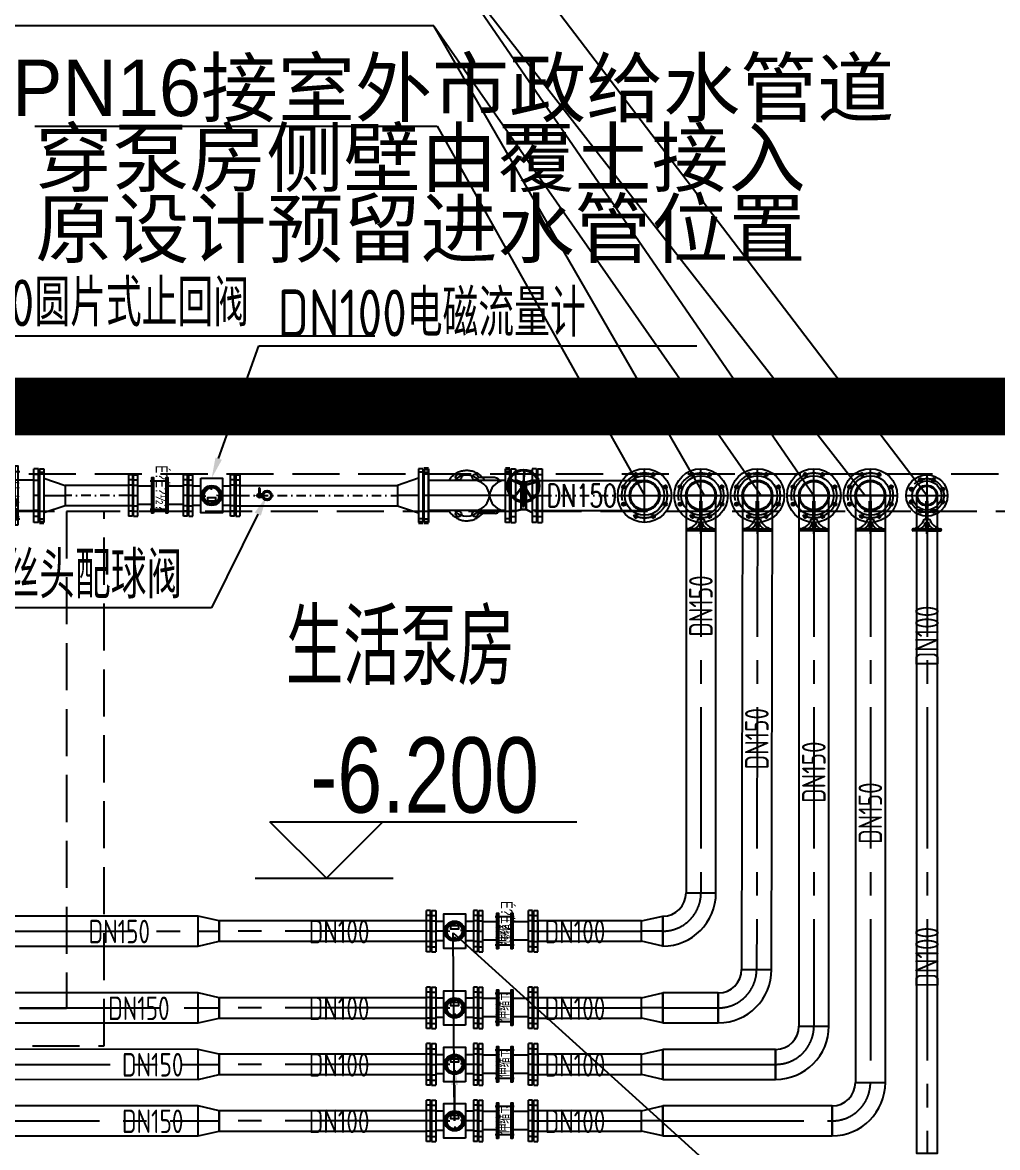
# Model space of a CAD drawing. Header units: millimetres. Extents: x 10779125 to 11142123, y -372083 to -144871.
# Drawn here: x 11071180 to 11076360, y -300828 to -294853 of the extents above; entities that cross this region are included whole.
import ezdxf
from ezdxf import colors
from ezdxf.entities.mleader import LeaderData, LeaderLine
from ezdxf.math import Vec2, Vec3

# ---------------------------------------------------------------- set-up
doc = ezdxf.new("R2010")
doc.units = ezdxf.units.MM
doc.header["$LTSCALE"] = 1000
doc.header["$MEASUREMENT"] = 0
for name, pattern in [('ACAD_ISO03W100', [30, 12, -18]), ('CENTER', [2.9, 2.5, -0.2, 0, -0.2]), ('CENTER2', [1.125, 0.75, -0.125, 0.125, -0.125]), ('DASH', [0.35, 0.25, -0.1]), ('DASHDOT', [1, 0.5, -0.25, 0, -0.25]), ('DASHED', [0.35, 0.25, -0.1])]:
    doc.linetypes.add(name, pattern=pattern)
doc.layers.get('0').update_dxf_attribs({"color": 255, "linetype": 'CONTINUOUS'})
for name, color, linetype in [('1', 255, 'CONTINUOUS'), ('10', 7, 'CONTINUOUS'), ('2细线层', 4, 'CONTINUOUS'), ('3中心线', 1, 'CENTER2'), ('3中心线层', 1, 'CENTER'), ('4虚线层', 6, 'DASHED'), ('6文字层', 3, 'CONTINUOUS'), ('7标注层', 4, 'CONTINUOUS'), ('8', 8, 'CONTINUOUS'), ('GPS-文字', 1, 'CONTINUOUS'), ('中文', 4, 'CONTINUOUS')]:
    doc.layers.add(name, color=color, linetype=linetype)
doc.layers.add('_0', color=7, linetype='CONTINUOUS', lineweight=80)
doc.styles.add('_HZTXT', font='tssdeng.shx', dxfattribs={"width": 0.8, "bigfont": 'tssdchn.shx'})
doc.styles.add('AAAASZSY', font='aaaaszsysim.shx', dxfattribs={"width": 0.75, "bigfont": 'aaaaszsyfs.shx'})
doc.styles.add('hz', font='simplex', dxfattribs={"width": 0.7, "bigfont": 'hztxt'})
doc.styles.add('PC_TEXTSTYLE', font='isocp.shx', dxfattribs={"width": 0.8, "bigfont": 'hzfs.shx'})
doc.styles.get("Standard").update_dxf_attribs({"font": 'symbol.ttf'})
doc.styles.add('暖通', font='bzxw.shx', dxfattribs={"width": 0.8, "bigfont": 'bzhz.shx'})

# ---------------------------------------------------------------- blocks, each defined once
blk = doc.blocks.new('bf211016')
at = {"color": 4}
for p, q in [((11151.1, 9608.6, 0), (13170.3, 6671.8, 0)), ((11151.1, 9165.5, 0), (7139.5, 9165.5, 0)), ((11151.1, 9165.5, 0), (12889.9, 6671.8, 0)), ((9032.2, 8633.9, 0), (11168.8, 8633.9, 0))]:
    blk.add_line(p, q, dxfattribs=at)
at = {"color": 4, "elevation": 0}
for points in [[(13770.3, 6671.8), (11144.1, 10117.2)], [(11151.1, 9608.6), (13442.7, 6671.8)], [(12588.1, 6671.8), (11151.1, 9165.5)], [(11168.8, 8633.9), (12270.3, 6671.8)]]:
    blk.add_lwpolyline(points, dxfattribs=at)
at = {"layer": '8', "color": 8, "linetype": 'DASH'}
blk.add_line((-10600, 6787.7, 0), (14385.7, 6787.7, 0), dxfattribs=at)
at = {"layer": '8', "color": 8, "const_width": 300, "elevation": 0}
blk.add_lwpolyline([(-684.3, 8621.6), (-684.3, 7148.2), (14535.7, 7148.2), (14535.7, 9250), (15085.7, 9250)], dxfattribs=at)
at = {"layer": '8', "color": 8, "elevation": 0}
blk.add_lwpolyline([(-834.3, 8621.6), (-834.3, 6998.2), (14685.7, 6998.2), (14685.7, 9100), (15085.7, 9100)], dxfattribs=at)
at = {"layer": '8', "color": 8, "linetype": 'DASH', "elevation": 0}
blk.add_lwpolyline([(14385.7, 6587.7), (-10400, 6587.7), (-10400, 855), (6185.7, 855), (6185.7, 655), (1319.7, 655), (1319.7, 0)], dxfattribs=at)
at = {"layer": 'GPS-文字', "linetype": 'Continuous'}
for p, q in [((10580.5, 4639.3, 0), (10280.5, 4939.3, 0)), ((10280.5, 4939.3, 0), (11909.9, 4939.3, 0)), ((10580.5, 4639.3, 0), (10880.5, 4939.3, 0)), ((10201.2, 4639.3, 0), (10935.8, 4639.3, 0))]:
    blk.add_line(p, q, dxfattribs=at)
at = {"layer": '中文'}
for centre, radius in [((12270.3, 6671.8, 0), 75), ((12570.3, 6671.8, 0), 75), ((12870.3, 6671.8, 0), 75), ((13170.3, 6671.8, 0), 75), ((13470.3, 6671.8, 0), 75), ((13770.3, 6671.8, 0), 50)]:
    blk.add_circle(centre, radius, dxfattribs=at)
at = {"color": 4}
for s, p in [('DN150/PN16接室外市政给水管道', (7550.3, 8687, 0)), ('穿泵房侧壁由覆土接入', (9034.2, 8316.1, 0)), ('原设计预留进水管位置', (9034.2, 7939.2, 0))]:
    blk.add_text(s, height=300, dxfattribs=at).set_placement(p)
at = {"layer": 'GPS-文字', "linetype": 'Continuous', "style": '暖通', "width": 0.8}
for s, p in [('生活泵房', (10365.6, 5664.5, 0)), ('-6.200', (10496.1, 4987.5, 0))]:
    blk.add_text(s, height=400, dxfattribs=at).set_placement(p)
blk = doc.blocks.new('DN200法兰侧视图')
at = {"layer": '1', "color": 0}
for p, q in [((132.5, 0), (-132.5, 0)), ((132.5, 0), (137, -3)), ((170, -3), (-170, -3)), ((170, -31), (-170, -31)), ((-132.5, 0), (-137, -3)), ((170, -3), (170, -31))]:
    blk.add_line(p, q, dxfattribs=at)
at = {"layer": '1', "color": 0, "lineweight": 50}
blk.add_line((-170, -3), (-170, -31), dxfattribs=at)
at = {"layer": '3中心线层'}
for p, q in [((-147.5, -3), (-147.5, -31)), ((147.5, -3), (147.5, -31))]:
    blk.add_line(p, q, dxfattribs=at)
blk = doc.blocks.new('DN200Y型过滤器俯视图')
for p, q in [((-464, 95.3), (24, 95.3)), ((-400.1, 113.6), (-291.2, 113.6)), ((-464, -95.3), (24, -95.3)), ((-400.1, -113.6), (-291.2, -113.6))]:
    blk.add_line(p, q)
at = {"color": 1, "linetype": 'ACAD_ISO03W100'}
blk.add_line((-497.2, 0), (55, 0), dxfattribs=at)
for centre in [(-272.6, 116), (-166.9, 116), (-272.6, -116), (-166.9, -116)]:
    blk.add_circle(centre, 18.7)
for centre, start, end in [((-471.1, -9.4), 4.97194, 75.71157), ((-256, -9.4), 104.28843, 175.02806), ((-471.1, 9.4), 284.28843, 355.02806), ((-256, 9.4), 184.97194, 255.71157)]:
    blk.add_arc(centre, 107.9, start, end)
for centre, major_axis, ratio, start_param, end_param in [((-219, 6.4), (0, -125.1), 0.889844, 2.360953, 3.922232), ((-400.1, 6.4), (0, -107.2), 0.429908, 3.141593, 3.735297)]:
    blk.add_ellipse(centre, major_axis=major_axis, ratio=ratio, start_param=start_param, end_param=end_param)
at = {"extrusion": (0, 0, -1)}
for centre, major_axis, ratio, start_param, end_param in [((-400.1, -6.4), (0, 107.2), 0.429908, 3.141593, 3.735297), ((-219, -6.4), (0, 125.1), 0.889844, 2.360953, 3.922232)]:
    blk.add_ellipse(centre, major_axis=major_axis, ratio=ratio, start_param=start_param, end_param=end_param, dxfattribs=at)
for points in [[(-104.8, 95.3), (-106.2, 97.4), (-107.6, 99.5), (-109.1, 101.6), (-112.1, 105.8), (-115.3, 109.8), (-124.7, 120.4), (-131.4, 126.6), (-145.7, 137.7), (-153.3, 142.5), (-169.4, 150.5), (-177.8, 153.6), (-195.1, 158.1), (-203.9, 159.5), (-221.7, 160.4), (-230.7, 159.9), (-248.3, 157), (-256.9, 154.7), (-273.6, 148.2), (-281.7, 144.2), (-296.9, 134.5), (-304, 128.9), (-317.2, 116.4), (-323.2, 109.5), (-328.7, 101.9), (-328.8, 101.8), (-328.9, 101.6), (-330.4, 99.5), (-331.8, 97.4), (-333.2, 95.3)], [(-104.8, -95.3), (-106.2, -97.4), (-107.6, -99.5), (-109.1, -101.6), (-112.1, -105.8), (-115.3, -109.8), (-124.7, -120.4), (-131.4, -126.6), (-145.7, -137.7), (-153.3, -142.5), (-169.4, -150.5), (-177.8, -153.6), (-195.1, -158.1), (-203.9, -159.5), (-221.7, -160.4), (-230.7, -159.9), (-248.3, -157), (-256.9, -154.7), (-273.6, -148.2), (-281.7, -144.2), (-296.9, -134.5), (-304, -128.9), (-317.2, -116.4), (-323.2, -109.5), (-328.7, -101.9), (-328.8, -101.8), (-328.9, -101.6), (-330.4, -99.5), (-331.8, -97.4), (-333.2, -95.3)]]:
    blk.add_open_spline(points, degree=3, knots=[2.19771, 2.19771, 2.19771, 2.19771, 2.249716, 2.249716, 2.249716, 2.353842, 2.353842, 2.540038, 2.540038, 2.726235, 2.726235, 2.912432, 2.912432, 3.098629, 3.098629, 3.284825, 3.284825, 3.471022, 3.471022, 3.657219, 3.657219, 3.843415, 3.843415, 4.029612, 4.029612, 4.03347, 4.03347, 4.03347, 4.085474, 4.085474, 4.085474, 4.085474])
at = {"rotation": 90}
blk.add_blockref('DN200法兰侧视图', (-495, 0), dxfattribs=at)
at = {"xscale": -1, "rotation": 270}
blk.add_blockref('DN200法兰侧视图', (55, 0), dxfattribs=at)
blk = doc.blocks.new('DN150法兰俯视图')
at = {"layer": '1'}
for centre, radius in [((0, 0), 142.5), ((-45.9, 110.9), 9), ((45.9, 110.9), 9), ((0, 0), 80.5), ((-110.9, 45.9), 9), ((110.9, 45.9), 9), ((-110.9, -45.9), 9), ((110.9, -45.9), 9), ((-45.9, -110.9), 9), ((45.9, -110.9), 9)]:
    blk.add_circle(centre, radius, dxfattribs=at)
at = {"layer": '2细线层'}
blk.add_circle((0, 0), 105, dxfattribs=at)
at = {"layer": '3中心线层'}
for p, q in [((-45.9, 119.9), (-45.9, 101.9)), ((0, 142.5), (0, -142.5)), ((45.9, 119.9), (45.9, 101.9)), ((-54.9, 110.9), (-36.9, 110.9)), ((36.9, 110.9), (54.9, 110.9)), ((-142.5, 0), (142.5, 0)), ((-119.9, 45.9), (-101.9, 45.9)), ((-110.9, 54.9), (-110.9, 36.9)), ((101.9, 45.9), (119.9, 45.9)), ((110.9, 54.9), (110.9, 36.9)), ((-119.9, -45.9), (-101.9, -45.9)), ((-110.9, -36.9), (-110.9, -54.9)), ((101.9, -45.9), (119.9, -45.9)), ((110.9, -36.9), (110.9, -54.9)), ((-54.9, -110.9), (-36.9, -110.9)), ((-45.9, -101.9), (-45.9, -119.9)), ((36.9, -110.9), (54.9, -110.9)), ((45.9, -101.9), (45.9, -119.9))]:
    blk.add_line(p, q, dxfattribs=at)
at = {"layer": '4虚线层'}
blk.add_circle((0, 0), 120, dxfattribs=at)
blk = doc.blocks.new('DN100法兰侧视图')
at = {"layer": '1'}
for p, q in [((-25, 77.5), (-22, 82)), ((-25, 77.5), (-25, -77.5)), ((-22, 110), (0, 110)), ((-22, 110), (-22, -110)), ((0, 110), (0, -110)), ((-22, 55), (0, 55)), ((-22, -55), (0, -55)), ((-25, -77.5), (-22, -82)), ((-22, -110), (0, -110))]:
    blk.add_line(p, q, dxfattribs=at)
at = {"layer": '3中心线层'}
for p, q in [((-22, 83.1), (0, 83.1)), ((-25, 0), (0, 0)), ((-22, -83.1), (0, -83.1))]:
    blk.add_line(p, q, dxfattribs=at)
blk = doc.blocks.new('DN100电磁流量计')
for p, q in [((-225.2, 50.8), (-182.6, 50.8)), ((-225.2, 0), (-182.6, 0)), ((-170.6, 2.6), (-161.8, 2.1)), ((-169.9, 8.5), (-161.3, 6.9)), ((-168.4, 14.2), (-160.1, 11.5)), ((-166.2, 19.7), (-158.3, 15.9)), ((-163.4, 24.8), (-156, 20)), ((-159.8, 29.5), (-153.1, 23.8)), ((-155.7, 33.8), (-149.8, 27.3)), ((-151.1, 37.4), (-146.1, 30.2)), ((-146.1, 40.5), (-142, 32.7)), ((-140.7, 42.9), (-137.7, 34.6)), ((-135, 44.5), (-133.1, 35.9)), ((-129.2, 45.4), (-128.4, 30.7)), ((-123.3, 45.6), (-123.7, 36.8)), ((-117.5, 45), (-118.9, 36.3)), ((-111.7, 43.6), (-114.3, 35.2)), ((-106.2, 41.5), (-109.8, 33.5)), ((-101, 38.7), (-105.6, 31.3)), ((-96.2, 35.3), (-101.8, 28.5)), ((-91.9, 31.3), (-98.3, 25.3)), ((-88.1, 26.8), (-95.3, 21.6)), ((-85, 21.8), (-92.7, 17.6)), ((-82.5, 16.4), (-90.7, 13.3)), ((-80.8, 10.8), (-89.3, 8.7)), ((-79.7, 5), (-88.5, 4)), ((-67.6, 50.8), (-25, 50.8)), ((-67.6, 0), (-25, 0)), ((-225.2, -50.8), (-182.6, -50.8)), ((-170.6, -3.3), (-156.3, -2.6)), ((-169.8, -9.1), (-161.2, -7.3)), ((-168.2, -14.8), (-159.9, -11.9)), ((-166, -20.2), (-158.1, -16.3)), ((-163, -25.3), (-155.7, -20.4)), ((-159.4, -30), (-152.8, -24.2)), ((-155.3, -34.2), (-149.5, -27.6)), ((-150.6, -37.8), (-145.7, -30.5)), ((-145.5, -40.8), (-141.6, -32.9)), ((-140.1, -43.1), (-137.2, -34.8)), ((-134.4, -44.6), (-132.6, -36)), ((-125.1, -45.6), (-125.1, -32)), ((-119.2, -45.2), (-120.3, -36.5)), ((-113.4, -44.1), (-115.7, -35.6)), ((-107.8, -42.2), (-111.2, -34.1)), ((-102.5, -39.6), (-106.9, -32)), ((-97.6, -36.4), (-102.9, -29.4)), ((-79.5, -0.9), (-99.4, -0.7)), ((-93.1, -32.6), (-99.3, -26.3)), ((-89.2, -28.2), (-96.1, -22.7)), ((-85.9, -23.3), (-93.4, -18.8)), ((-83.2, -18.1), (-91.3, -14.6)), ((-81.2, -12.5), (-89.7, -10.1)), ((-80, -6.8), (-88.7, -5.5)), ((-67.6, -50.8), (-25, -50.8))]:
    blk.add_line(p, q)
blk.add_lwpolyline([(-182.6, 92.1), (-67.6, 92.1), (-67.6, -91.3), (-182.6, -91.3)], close=True)
blk.add_lwpolyline([(-102.7, -27.8), (-102.7, -12.7), (-147.5, -12.7), (-147.5, -27.8), (-102.7, -27.8)])
for radius in [53.2, 45.6]:
    blk.add_circle((-125.1, 0), radius)
at = {"xscale": -1, "rotation": 180}
blk.add_blockref('DN100法兰侧视图', (-225.2, 0), dxfattribs=at)
at = {"rotation": 180}
blk.add_blockref('DN100法兰侧视图', (-25, 0), dxfattribs=at)
blk = doc.blocks.new('法兰式蝶阀DN150')
at = {"color": 0, "lineweight": 30}
for p, q in [((57.9, -57.7), (85.9, 3)), ((58.3, -58.3), (88.3, 1.8)), ((-74.6, -57.6), (-83, -27)), ((-74.6, -57.6), (-74.6, -84.9)), ((-54.5, -57.6), (-74.6, -57.6)), ((-47.9, -57.6), (-54.5, -57.6)), ((-44, -57.6), (-47.9, -57.6)), ((-36.7, -57.6), (-44, -57.6)), ((-36.7, -57.6), (43.7, -57.6)), ((41.6, -60.9), (-12, -19.6)), ((42.2, -60.2), (-11.2, -18.7)), ((31.8, -57.6), (43.7, -57.6)), ((43.7, -57.6), (48.1, -57.6)), ((54.7, -57.6), (48.1, -57.6)), ((54.7, -57.6), (71.5, -57.6)), ((71.5, -57.6), (83, -27)), ((71.5, -57.6), (71.5, -84.9)), ((-74.6, -84.9), (-87.7, -113)), ((-54.5, -84.9), (-74.6, -84.9)), ((-42.3, -70), (-56.3, -70)), ((-42.8, -72.5), (-56.3, -72.5)), ((-47.9, -84.9), (-54.5, -84.9)), ((-44, -84.9), (-47.9, -84.9)), ((-38.4, -84.9), (-44, -84.9)), ((-42.8, -72.5), (-4.4, -72.5)), ((-42.3, -70), (-4.2, -70)), ((-38.4, -84.9), (30.5, -84.9)), ((41, -78), (-16.5, -114.1)), ((41.8, -78.7), (-16, -114.8)), ((15.9, -72.5), (-4.4, -72.5)), ((15.8, -70), (-4.2, -70)), ((37.4, -70), (15.8, -70)), ((37.9, -72.5), (15.9, -72.5)), ((30.5, -84.9), (43.7, -84.9)), ((37.4, -70), (55.9, -70)), ((37.9, -72.5), (55.9, -72.5)), ((43.7, -84.9), (48.1, -84.9)), ((54.7, -84.9), (48.1, -84.9)), ((54.7, -84.9), (70, -84.9)), ((55, -82.4), (74.9, -147.3)), ((55.9, -82.1), (76.2, -146.9)), ((64.7, -71), (131.9, -75.9)), ((64.8, -70.5), (132, -74.4)), ((71.5, -84.9), (70, -84.9)), ((71.5, -84.9), (80, -113))]:
    blk.add_line(p, q, dxfattribs=at)
for radius in [85.9, 80.9, 13.2]:
    blk.add_circle((51.2, -70), radius, dxfattribs=at)
for centre, start, end in [((-57.4, -71.2), 48.38702, 311.61298), ((57, -71.2), 228.38702, 131.61298)]:
    blk.add_arc(centre, 1.65, start, end, dxfattribs=at)
at = {"layer": '1'}
for p, q in [((-105, 0), (-109.5, -3)), ((105, 0), (-105, 0)), ((105, 0), (109.5, -3)), ((-142.5, -3), (-142.5, -27)), ((142.5, -3), (-142.5, -3)), ((142.5, -27), (-142.5, -27)), ((-80.5, -3), (-80.5, -27)), ((80.5, -3), (80.5, -27)), ((142.5, -3), (142.5, -27)), ((-142.5, -139.5), (-142.5, -115.5)), ((142.5, -115.5), (-142.5, -115.5)), ((-80.5, -139.5), (-80.5, -115.5)), ((80.5, -139.5), (80.5, -115.5)), ((142.5, -139.5), (142.5, -115.5)), ((142.5, -139.5), (-142.5, -139.5)), ((-105, -142.5), (-109.5, -139.5)), ((105, -142.5), (-105, -142.5)), ((105, -142.5), (109.5, -139.5))]:
    blk.add_line(p, q, dxfattribs=at)
at = {"layer": '3中心线层'}
for p, q in [((-110.9, -3), (-110.9, -27)), ((0, -3), (0, -27)), ((110.9, -3), (110.9, -27)), ((-110.9, -139.5), (-110.9, -115.5)), ((0, -139.5), (0, -115.5)), ((110.9, -139.5), (110.9, -115.5))]:
    blk.add_line(p, q, dxfattribs=at)
blk = doc.blocks.new('DN150法兰侧视图')
at = {"layer": '1'}
for p, q in [((-24, 142.5), (0, 142.5)), ((-24, 142.5), (-24, -142.5)), ((0, 142.5), (0, -142.5)), ((-27, 105), (-24, 109.5)), ((-27, 105), (-27, -105)), ((-24, 80.5), (0, 80.5)), ((-27, -105), (-24, -109.5)), ((-24, -80.5), (0, -80.5)), ((-24, -142.5), (0, -142.5))]:
    blk.add_line(p, q, dxfattribs=at)
at = {"layer": '3中心线层'}
for p, q in [((-24, 110.9), (0, 110.9)), ((-24, 0), (0, 0)), ((-24, -110.9), (0, -110.9))]:
    blk.add_line(p, q, dxfattribs=at)
blk = doc.blocks.new('FSDFSDFSE')
at = {"layer": '6文字层'}
for p, q in [((-81, 0), (-81, -99.7)), ((81, 0), (81, -99.7)), ((-125.5, -74.7), (-125.5, -240.3)), ((125.5, -74.7), (125.5, -240.3)), ((-81, -212), (-81, -278.3)), ((81, -212), (81, -278.3))]:
    blk.add_line(p, q, dxfattribs=at)
for points in [[(157.9, -84.7), (157.9, -99.7), (-157.9, -99.7), (-157.9, -84.7)], [(157.9, -212), (157.9, -227), (-157.9, -227), (-157.9, -212)]]:
    blk.add_lwpolyline(points, close=True, dxfattribs=at)
at = {"color": 0, "lineweight": -3, "rotation": 269.9999999999999}
blk.add_blockref('DN150法兰侧视图', (0, 0), dxfattribs=at)
at = {"color": 0, "lineweight": -3, "xscale": -1, "rotation": 270}
blk.add_blockref('DN150法兰侧视图', (0, -276), dxfattribs=at)
at = {"layer": '6文字层', "insert": (137.2, -86, -310.1), "char_height": 105, "attachment_point": 3, "style": 'AAAASZSY'}
blk.add_mtext_dynamic_manual_height_columns('伸缩节', width=680.901, gutter_width=1000, heights=[0], dxfattribs=at)
blk = doc.blocks.new('150')
at = {"layer": '1'}
for p, q in [((160, 93.5), (160, 252.5)), ((36, -30.5), (-123, -30.5))]:
    blk.add_line(p, q, dxfattribs=at)
for radius in [283, 124]:
    blk.add_arc((160, -30.5), radius, 90, 180, dxfattribs=at)
at = {"layer": '3中心线层'}
blk.add_arc((160, -30.5), 203.5, 90, 180, dxfattribs=at)
blk = doc.blocks.new('SDFSDFSDFSE')
for p, q in [((-4.6, -96.9), (-4.6, 0)), ((4.6, -96.9), (4.6, 0)), ((-14.3, -96.9), (14.3, -96.9)), ((0, -112.6), (-5.9, -112.6)), ((-5.9, -112.6), (-5.9, -147.8)), ((0, -112.6), (5.9, -112.6)), ((5.9, -112.6), (5.9, -147.8)), ((0, -147.8), (-72.9, -147.8)), ((0, -157.8), (-72.9, -157.8)), ((0, -147.8), (72.9, -147.8)), ((0, -157.8), (72.9, -157.8))]:
    blk.add_line(p, q)
at = {"lineweight": -2}
blk.add_line((-4.6, 0), (4.6, 0), dxfattribs=at)
for centre, radius, start, end in [((-88.4, -70.8), 78.5, 281.38906, 340.62877), ((-59.5, -96.9), 55.9, 294.34641, 343.62433), ((59.5, -96.9), 55.9, 196.37567, 245.65359), ((88.4, -70.8), 78.5, 199.37123, 258.61094), ((-72.9, -152.8), 5.01, 90, 270), ((72.9, -152.8), 5.01, 270, 90)]:
    blk.add_arc(centre, radius, start, end)
at = {"layer": '3中心线'}
blk.add_line((0, -173.5), (0, -26), dxfattribs=at)
blk = doc.blocks.new('DN100法兰俯视图')
at = {"layer": '1'}
for centre, radius in [((0, 0), 110), ((-34.4, 83.1), 9), ((34.4, 83.1), 9), ((-83.1, 34.4), 9), ((0, 0), 55), ((83.1, 34.4), 9), ((-83.1, -34.4), 9), ((83.1, -34.4), 9), ((-34.4, -83.1), 9), ((34.4, -83.1), 9)]:
    blk.add_circle(centre, radius, dxfattribs=at)
at = {"layer": '2细线层'}
blk.add_circle((0, 0), 77.5, dxfattribs=at)
at = {"layer": '3中心线层'}
for p, q in [((-43.4, 83.1), (-25.4, 83.1)), ((-34.4, 92.1), (-34.4, 74.1)), ((0, 110), (0, -110)), ((25.4, 83.1), (43.4, 83.1)), ((34.4, 92.1), (34.4, 74.1)), ((-110, 0), (110, 0)), ((-92.1, 34.4), (-74.1, 34.4)), ((-83.1, 43.4), (-83.1, 25.4)), ((74.1, 34.4), (92.1, 34.4)), ((83.1, 43.4), (83.1, 25.4)), ((-92.1, -34.4), (-74.1, -34.4)), ((-83.1, -25.4), (-83.1, -43.4)), ((74.1, -34.4), (92.1, -34.4)), ((83.1, -25.4), (83.1, -43.4)), ((-43.4, -83.1), (-25.4, -83.1)), ((-34.4, -74.1), (-34.4, -92.1)), ((25.4, -83.1), (43.4, -83.1)), ((34.4, -74.1), (34.4, -92.1))]:
    blk.add_line(p, q, dxfattribs=at)
at = {"layer": '4虚线层'}
blk.add_circle((0, 0), 90, dxfattribs=at)
blk = doc.blocks.new('FSFSDFS')
at = {"linetype": 'Continuous', "lineweight": 35}
for p, q in [((-6.6, 39.4), (-6.6, 36.2)), ((-6.2, 38.5), (-6.6, 38.5)), ((-6.2, 37.1), (-6.6, 37.1)), ((-6.2, 43.2), (-6.2, 23.4)), ((-6.2, 43.2), (-4.1, 43.2)), ((-6.2, 26.9), (-4.1, 26.9)), ((-5.4, 44), (-5.4, 23.6)), ((-4.6, 44), (-5.4, 44)), ((-5.4, 26.2), (-0.6, 26.2)), ((-4.6, 32.4), (-4.6, 44)), ((-4.6, 32.4), (-4.1, 32.4)), ((-1.5, 48.8), (-1.6, 49.3)), ((-1.6, 49.3), (1.6, 49.3)), ((-1.5, 26.8), (-1.6, 26.3)), ((1.6, 26.3), (-1.6, 26.3)), ((0.6, 26.2), (5.4, 26.2)), ((1.5, 48.8), (1.6, 49.3)), ((1.5, 26.8), (1.6, 26.3)), ((2.3, 26.9), (2.2, 26.7)), ((4.1, 43.2), (6.2, 43.2)), ((4.6, 32.4), (4.1, 32.4)), ((4.1, 26.9), (6.2, 26.9)), ((4.6, 32.4), (4.6, 44)), ((5.4, 44), (4.6, 44)), ((5.4, 44), (5.4, 23.6)), ((6.2, 43.2), (6.2, 23.4)), ((34.1, 38.5), (6.2, 38.5)), ((34.1, 37.1), (6.2, 37.1)), ((34.1, 39.4), (34.1, 36.2))]:
    blk.add_line(p, q, dxfattribs=at)
for radius in [24.2, 19.1, 19.1]:
    blk.add_circle((0, 0), radius)
for centre, radius, start, end in [((-6.2, 37.8), 1.67, 103.5362, 256.4638), ((-5.4, 43.2), 0.774, 90, 180), ((21.6, 37.8), 26.3, 155.1031, 204.8969), ((-4.6, 43.2), 0.774, 25.0213, 90), ((0, 32.4), 4.65, 180, 226.6869), ((0, 37.8), 11.6, 249.2669, 290.7331), ((-1.5, 48.5), 0.774, 97.9622, 155.1032), ((-1.5, 27.1), 0.774, 204.8967, 262.0378), ((0, 37.8), 11.6, 82.0378, 97.9622), ((0, 37.8), 11.1, 82.0378, 97.9622), ((0, 37.8), 11.1, 262.0378, 277.9622), ((1.5, 48.5), 0.774, 24.8968, 82.0378), ((1.5, 27.1), 0.774, 277.9622, 335.1031), ((-21.6, 37.8), 26.3, 335.1031, 24.8969), ((0, 32.4), 4.65, 313.2993, 0), ((4.6, 43.2), 0.774, 90, 154.9566), ((5.4, 43.2), 0.774, 0, 90), ((33.7, 37.8), 1.67, 283.5362, 76.4638)]:
    blk.add_arc(centre, radius, start, end, dxfattribs=at)
for points, knots in [([(-6.2, 25.5), (-6.2, 25.5), (-6.2, 25.7), (-6.1, 25.9), (-5.9, 26.1), (-5.7, 26.2), (-5.5, 26.2), (-5.4, 26.2)], [0, 0, 0, 0, 0.1280971, 0.257425, 0.3887199, 0.5219526, 0.6563691, 0.6563691, 0.6563691, 0.6563691]), ([(-1.5, 26.8), (-1.7, 27.2), (-2, 27.8), (-2.4, 28.8), (-2.7, 29.6), (-2.9, 30.5), (-3.1, 31.2), (-3.3, 31.9), (-3.4, 32.5), (-3.5, 33.1), (-3.6, 33.6), (-3.7, 34.1), (-3.8, 34.6), (-3.8, 35.1), (-3.9, 35.5), (-3.9, 35.9), (-3.9, 36.3), (-3.9, 36.8), (-4, 37.2), (-4, 37.6), (-4, 38), (-4, 38.5), (-3.9, 38.9), (-3.9, 39.3), (-3.9, 39.7), (-3.9, 40.1), (-3.8, 40.6), (-3.8, 41), (-3.7, 41.5), (-3.6, 42), (-3.5, 42.5), (-3.4, 43.1), (-3.3, 43.7), (-3.1, 44.4), (-2.9, 45.1), (-2.7, 46), (-2.4, 46.8), (-2, 47.8), (-1.7, 48.5), (-1.5, 48.8)], [0, 0, 0, 0, 0.627458, 1.194277, 1.712384, 2.184886, 2.61352, 3.003697, 3.359246, 3.681343, 3.981893, 4.27352, 4.543691, 4.790444, 5.025742, 5.260152, 5.49516, 5.730147, 5.964802, 6.19909, 6.433161, 6.667211, 6.901411, 7.136134, 7.371141, 7.604169, 7.836632, 8.079283, 8.343391, 8.628142, 8.926523, 9.249387, 9.605282, 9.99642, 10.42616, 10.900164, 11.418391, 11.98261, 12.603284, 12.603284, 12.603284, 12.603284]), ([(-1.5, 48.8), (-1.6, 48.8), (-1.8, 48.9), (-2, 48.9), (-2.1, 48.9), (-2.2, 48.9), (-2.2, 48.9)], [0, 0, 0, 0, 0.1401622, 0.2568665, 0.3394252, 0.3882884, 0.3882884, 0.3882884, 0.3882884]), ([(-1.5, 26.8), (-1.6, 26.8), (-1.8, 26.7), (-2, 26.7), (-2.1, 26.7), (-2.2, 26.7), (-2.2, 26.7)], [0, 0, 0, 0, 0.1401622, 0.2568665, 0.3394252, 0.3882884, 0.3882884, 0.3882884, 0.3882884]), ([(1.5, 48.8), (1.6, 48.8), (1.8, 48.9), (2, 48.9), (2.1, 48.9), (2.2, 48.9), (2.2, 48.9)], [0, 0, 0, 0, 0.1401622, 0.2568665, 0.3394252, 0.3882884, 0.3882884, 0.3882884, 0.3882884]), ([(1.5, 48.8), (1.7, 48.4), (2, 47.8), (2.4, 46.8), (2.7, 45.9), (2.9, 45.1), (3.1, 44.4), (3.3, 43.7), (3.4, 43.1), (3.5, 42.5), (3.6, 42), (3.7, 41.5), (3.8, 41), (3.8, 40.5), (3.9, 40.1), (3.9, 39.7), (3.9, 39.2), (3.9, 38.8), (4, 38.4), (4, 38), (4, 37.6), (4, 37.1), (3.9, 36.7), (3.9, 36.3), (3.9, 35.9), (3.9, 35.5), (3.8, 35), (3.8, 34.6), (3.7, 34.1), (3.6, 33.6), (3.5, 33.1), (3.4, 32.5), (3.3, 31.9), (3.1, 31.2), (2.9, 30.4), (2.7, 29.6), (2.4, 28.7), (2, 27.8), (1.7, 27.1), (1.5, 26.8)], [0, 0, 0, 0, 0.627458, 1.194277, 1.712384, 2.184886, 2.61352, 3.003697, 3.359246, 3.681343, 3.981893, 4.27352, 4.543691, 4.790444, 5.025742, 5.260152, 5.49516, 5.730147, 5.964802, 6.19909, 6.433161, 6.667211, 6.901411, 7.136134, 7.371141, 7.604169, 7.836632, 8.079283, 8.343391, 8.628142, 8.926523, 9.249387, 9.605282, 9.99642, 10.42616, 10.900164, 11.418391, 11.98261, 12.603284, 12.603284, 12.603284, 12.603284]), ([(1.5, 26.8), (1.6, 26.8), (1.8, 26.7), (2, 26.7), (2.1, 26.7), (2.2, 26.7), (2.2, 26.7)], [0, 0, 0, 0, 0.1401622, 0.2568665, 0.3394252, 0.3882884, 0.3882884, 0.3882884, 0.3882884]), ([(5.4, 26.2), (5.5, 26.2), (5.7, 26.2), (5.9, 26.1), (6.1, 25.9), (6.2, 25.7), (6.2, 25.5), (6.2, 25.5)], [0, 0, 0, 0, 0.1344165, 0.2676493, 0.3989441, 0.528272, 0.6563691, 0.6563691, 0.6563691, 0.6563691])]:
    blk.add_open_spline(points, degree=3, knots=knots, dxfattribs=at)

msp = doc.modelspace()

# ---------------------------------------------------------------- linework, layer by layer
for p, q in [((11071293.7, -297273.2, 0), (11071406.5, -297311, 0)), ((11071406.5, -297311, 0), (11071406.5, -297419, 0)), ((11071742.8, -297311, 0), (11071406.5, -297311, 0)), ((11072335.4, -297311, 0), (11073171.7, -297311, 0)), ((11073284.5, -297273.2, 0), (11073171.7, -297311, 0)), ((11073171.7, -297311, 0), (11073171.7, -297419, 0)), ((11071406.5, -297419, 0), (11071293.7, -297456.8, 0)), ((11071742.8, -297419, 0), (11071406.5, -297419, 0)), ((11072335.4, -297419, 0), (11073171.7, -297419, 0)), ((11073171.7, -297419, 0), (11073284.5, -297456.8, 0)), ((11072225.6, -299624.7, 0), (11072112.9, -299599.2, 0)), ((11072225.6, -299732.7, 0), (11072225.6, -299624.7, 0)), ((11074468.3, -299624.7, 0), (11074581.1, -299599.2, 0)), ((11074468.3, -299732.7, 0), (11074468.3, -299624.7, 0)), ((11072112.9, -299758.2, 0), (11072225.6, -299732.7, 0)), ((11074581.1, -299758.2, 0), (11074468.3, -299732.7, 0)), ((11072225.6, -300032.3, 0), (11072112.8, -300006.8, 0)), ((11072225.6, -300140.3, 0), (11072225.6, -300032.3, 0)), ((11074468.3, -300032.3, 0), (11074581, -300006.8, 0)), ((11074468.3, -300140.3, 0), (11074468.3, -300032.3, 0)), ((11072112.8, -300165.8, 0), (11072225.6, -300140.3, 0)), ((11074581, -300165.8, 0), (11074468.3, -300140.3, 0)), ((11072225.6, -300332.3, 0), (11072112.9, -300306.8, 0)), ((11072225.6, -300440.3, 0), (11072225.6, -300332.3, 0)), ((11074468.3, -300332.3, 0), (11074581.1, -300306.8, 0)), ((11074468.3, -300440.3, 0), (11074468.3, -300332.3, 0)), ((11072112.9, -300465.8, 0), (11072225.6, -300440.3, 0)), ((11074581.1, -300465.8, 0), (11074468.3, -300440.3, 0)), ((11072225.6, -300632.3, 0), (11072112.9, -300606.8, 0)), ((11072225.6, -300740.3, 0), (11072225.6, -300632.3, 0)), ((11074468.3, -300632.3, 0), (11074581.1, -300606.8, 0)), ((11074468.3, -300740.3, 0), (11074468.3, -300632.3, 0)), ((11072112.9, -300765.8, 0), (11072225.6, -300740.3, 0)), ((11074581.1, -300765.8, 0), (11074468.3, -300740.3, 0))]:
    msp.add_line(p, q)
at = {"color": 3}
for p, q in [((11073940.9, -297285.5, 0), (11074484.6, -297285.5, 0)), ((11073940.9, -297444.5, 0), (11074484.6, -297444.5, 0))]:
    msp.add_line(p, q, dxfattribs=at)
at = {"lineweight": -2, "elevation": 0}
for points in [[(11074705.1, -297365), (11074705.1, -299475.2), (11074864.1, -299475.2), (11074864.1, -297365)], [(11075005.1, -297365), (11075000.5, -299882.8), (11075159.5, -299882.8), (11075164.1, -297365)], [(11075305.1, -297365), (11075305.1, -300182.8), (11075464.1, -300182.8), (11075464.1, -297365)], [(11075605.1, -297365), (11075605.1, -300482.8), (11075764.1, -300482.8), (11075764.1, -297365)], [(11071017.2, -299758.2), (11072112.9, -299758.2), (11072112.9, -299599.2), (11071017.2, -299599.2)], [(11068914.9, -300165.2), (11072112.8, -300165.8), (11072112.8, -300006.8), (11068914.9, -300006.2)], [(11074581, -300165.8), (11074876.5, -300165.8), (11074876.5, -300006.8), (11074581, -300006.8)], [(11067520.7, -300465.2), (11072112.9, -300465.8), (11072112.9, -300306.8), (11067520.7, -300306.2)], [(11074581, -300465.8), (11075181.1, -300465.8), (11075181.1, -300306.8), (11074581, -300306.8)], [(11065214.9, -300765.2), (11072112.9, -300765.8), (11072112.9, -300606.8), (11065214.9, -300606.2)], [(11074581, -300765.8), (11075481.1, -300765.8), (11075481.1, -300606.8), (11074581, -300606.8)]]:
    msp.add_lwpolyline(points, close=True, dxfattribs=at)
msp.add_circle((11072479.3, -297365, 0), 20)
at = {"layer": '3中心线', "lineweight": -2}
for p, q in [((11074784.6, -297365, 0), (11074784.6, -299475.2, 0)), ((11075084.6, -297365, 0), (11075080, -299882.8, 0)), ((11075384.6, -297365, 0), (11075384.6, -300182.8, 0)), ((11075684.6, -297365, 0), (11075684.6, -300482.8, 0)), ((11071017.2, -299678.7, 0), (11072112.9, -299678.7, 0)), ((11068914.9, -300085.7, 0), (11072112.8, -300086.3, 0)), ((11074581, -300086.3, 0), (11074876.5, -300086.3, 0)), ((11067520.7, -300385.7, 0), (11072112.9, -300386.3, 0)), ((11074581, -300386.3, 0), (11075181.1, -300386.3, 0)), ((11065214.9, -300685.7, 0), (11072112.9, -300686.3, 0)), ((11074581, -300686.3, 0), (11075481.1, -300686.3, 0))]:
    msp.add_line(p, q, dxfattribs=at)
at = {"layer": '3中心线'}
for p, q in [((11075985.4, -297365, 0), (11075985.4, -300859.3, 0)), ((11073325.6, -299678.7, 0), (11072225.6, -299678.7, 0)), ((11073918.3, -299678.7, 0), (11074468.3, -299678.7, 0)), ((11073325.6, -300086.3, 0), (11072225.6, -300086.3, 0)), ((11073918.3, -300086.3, 0), (11074468.3, -300086.3, 0)), ((11073325.6, -300386.3, 0), (11072225.6, -300386.3, 0)), ((11073918.3, -300386.3, 0), (11074468.3, -300386.3, 0)), ((11073325.6, -300686.3, 0), (11072225.6, -300686.3, 0)), ((11073918.3, -300686.3, 0), (11074468.3, -300686.3, 0))]:
    msp.add_line(p, q, dxfattribs=at)
at = {"layer": '3中心线层', "lineweight": -3}
for p, q in [((11071293.7, -297365, 0), (11071406.5, -297365, 0)), ((11073284.5, -297365, 0), (11073171.7, -297365, 0)), ((11072112.9, -299678.7, 0), (11072225.6, -299678.7, 0)), ((11074581.1, -299678.7, 0), (11074468.3, -299678.7, 0)), ((11072112.8, -300086.3, 0), (11072225.6, -300086.3, 0)), ((11074581, -300086.3, 0), (11074468.3, -300086.3, 0)), ((11072112.9, -300386.3, 0), (11072225.6, -300386.3, 0)), ((11074581.1, -300386.3, 0), (11074468.3, -300386.3, 0)), ((11072112.9, -300686.3, 0), (11072225.6, -300686.3, 0)), ((11074581.1, -300686.3, 0), (11074468.3, -300686.3, 0))]:
    msp.add_line(p, q, dxfattribs=at)
at = {"layer": '3中心线层', "linetype": 'DASHDOT', "ltscale": 0.1}
for p, q in [((11071742.8, -297365, 0), (11071406.5, -297365, 0)), ((11072335.4, -297365, 0), (11073171.7, -297365, 0)), ((11073940.9, -297365, 0), (11074484.6, -297365, 0))]:
    msp.add_line(p, q, dxfattribs=at)
at = {"layer": '6文字层'}
for p, q in [((11071875.8, -297315.8, 0), (11071792.8, -297315.8, 0)), ((11071958.2, -297289.1, 0), (11071858.8, -297289.1, 0)), ((11072035.3, -297315.8, 0), (11071943.2, -297315.8, 0)), ((11071875.8, -297413, 0), (11071792.8, -297413, 0)), ((11072035.3, -297413, 0), (11071943.2, -297413, 0)), ((11071958.2, -297439.8, 0), (11071858.8, -297439.8, 0)), ((11073708.9, -299629.5, 0), (11073625.8, -299629.5, 0)), ((11073791.3, -299602.8, 0), (11073691.9, -299602.8, 0)), ((11073868.3, -299629.5, 0), (11073776.3, -299629.5, 0)), ((11073708.9, -299726.7, 0), (11073625.8, -299726.7, 0)), ((11073791.3, -299753.4, 0), (11073691.9, -299753.4, 0)), ((11073868.3, -299726.7, 0), (11073776.3, -299726.7, 0)), ((11073708.8, -300037.1, 0), (11073625.7, -300037.1, 0)), ((11073791.2, -300010.4, 0), (11073691.8, -300010.4, 0)), ((11073868.3, -300037.1, 0), (11073776.2, -300037.1, 0)), ((11073708.8, -300134.3, 0), (11073625.7, -300134.3, 0)), ((11073791.2, -300161, 0), (11073691.8, -300161, 0)), ((11073868.3, -300134.3, 0), (11073776.2, -300134.3, 0)), ((11073708.9, -300337.2, 0), (11073625.8, -300337.2, 0)), ((11073791.3, -300310.5, 0), (11073691.9, -300310.5, 0)), ((11073868.3, -300337.2, 0), (11073776.3, -300337.2, 0)), ((11073708.9, -300434.4, 0), (11073625.8, -300434.4, 0)), ((11073791.3, -300461.1, 0), (11073691.9, -300461.1, 0)), ((11073868.3, -300434.4, 0), (11073776.3, -300434.4, 0)), ((11073708.9, -300637.2, 0), (11073625.8, -300637.2, 0)), ((11073791.3, -300610.5, 0), (11073691.9, -300610.5, 0)), ((11073868.3, -300637.2, 0), (11073776.3, -300637.2, 0)), ((11073708.9, -300734.4, 0), (11073625.8, -300734.4, 0)), ((11073791.3, -300761.1, 0), (11073691.9, -300761.1, 0)), ((11073868.3, -300734.4, 0), (11073776.3, -300734.4, 0))]:
    msp.add_line(p, q, dxfattribs=at)
at = {"layer": '6文字层', "elevation": 0}
for points in [[(11071875.8, -297459.2), (11071866.8, -297459.2), (11071866.8, -297269.7), (11071875.8, -297269.7)], [(11071952.2, -297459.2), (11071943.2, -297459.2), (11071943.2, -297269.7), (11071952.2, -297269.7)], [(11073708.9, -299772.8), (11073699.9, -299772.8), (11073699.9, -299583.4), (11073708.9, -299583.4)], [(11073785.2, -299772.8), (11073776.3, -299772.8), (11073776.3, -299583.4), (11073785.2, -299583.4)], [(11073708.8, -300180.4), (11073699.8, -300180.4), (11073699.8, -299991), (11073708.8, -299991)], [(11073785.2, -300180.4), (11073776.2, -300180.4), (11073776.2, -299991), (11073785.2, -299991)], [(11073708.9, -300480.5), (11073699.9, -300480.5), (11073699.9, -300291.1), (11073708.9, -300291.1)], [(11073785.2, -300480.5), (11073776.3, -300480.5), (11073776.3, -300291.1), (11073785.2, -300291.1)], [(11073708.9, -300780.5), (11073699.9, -300780.5), (11073699.9, -300591.1), (11073708.9, -300591.1)], [(11073785.2, -300780.5), (11073776.3, -300780.5), (11073776.3, -300591.1), (11073785.2, -300591.1)]]:
    msp.add_lwpolyline(points, close=True, dxfattribs=at)
at = {"layer": '8', "color": 8, "linetype": 'DASH', "elevation": 0}
msp.add_lwpolyline([(11063534, -300288.7), (11071614.3, -300288.7), (11071614.3, -297449.2), (11071414.3, -297449.2), (11071414.3, -300088.7), (11060914.3, -300088.7), (11060914.3, -297449.2), (11060714.3, -297449.2), (11060714.3, -300288.7), (11063314.3, -300288.7)], dxfattribs=at)
at = {"layer": '_0', "lineweight": -2}
for p, q in [((11072112.9, -299758.2, 0), (11072112.9, -299599.2, 0)), ((11074581.1, -299758.2, 0), (11074581.1, -299599.2, 0)), ((11072112.8, -300165.8, 0), (11072112.8, -300006.8, 0)), ((11074581, -300165.8, 0), (11074581, -300006.8, 0)), ((11072112.9, -300465.8, 0), (11072112.9, -300306.8, 0)), ((11074581.1, -300465.8, 0), (11074581.1, -300306.8, 0)), ((11072112.9, -300765.8, 0), (11072112.9, -300606.8, 0)), ((11074581.1, -300765.8, 0), (11074581.1, -300606.8, 0))]:
    msp.add_line(p, q, dxfattribs=at)
at = {"layer": '_0', "lineweight": -2, "elevation": 0}
for points in [[(11075931.4, -297365), (11076039.4, -297365), (11076039.4, -300859.3), (11075931.4, -300859.3)], [(11072225.6, -299732.7), (11073325.6, -299732.7), (11073325.6, -299624.7), (11072225.6, -299624.7)], [(11073918.3, -299732.7), (11074468.3, -299732.7), (11074468.3, -299624.7), (11073918.3, -299624.7)], [(11072225.6, -300140.3), (11073325.6, -300140.3), (11073325.6, -300032.3), (11072225.6, -300032.3)], [(11073918.3, -300140.3), (11074468.3, -300140.3), (11074468.3, -300032.3), (11073918.3, -300032.3)], [(11072225.6, -300440.3), (11073325.6, -300440.3), (11073325.6, -300332.3), (11072225.6, -300332.3)], [(11073918.3, -300440.3), (11074468.3, -300440.3), (11074468.3, -300332.3), (11073918.3, -300332.3)], [(11072225.6, -300740.3), (11073325.6, -300740.3), (11073325.6, -300632.3), (11072225.6, -300632.3)], [(11073918.3, -300740.3), (11074468.3, -300740.3), (11074468.3, -300632.3), (11073918.3, -300632.3)]]:
    msp.add_lwpolyline(points, close=True, dxfattribs=at)

# ---------------------------------------------------------------- block references
at = {"lineweight": -2}
for name, p in [('bf211016', (11062214.3, -304036.8, 0)), ('SDFSDFSDFSE', (11074784.6, -297394.5, 0)), ('SDFSDFSDFSE', (11075084.6, -297394.5, 0)), ('SDFSDFSDFSE', (11075384.6, -297394.5, 0)), ('SDFSDFSDFSE', (11075684.6, -297394.5, 0)), ('SDFSDFSDFSE', (11075984.6, -297394.5, 0))]:
    msp.add_blockref(name, p, dxfattribs=at)
at = {"color": 0, "lineweight": -3, "yscale": 0.8382352941176471, "zscale": 0.8382352941176471}
for p, xscale, rotation in [((11071267.8, -297365, 0), 0.8382352941176471, 89.99999999999999), ((11073310.4, -297365, 0), -0.8382352941176471, 270), ((11073310.4, -297365, 0), -0.8382352941176471, 270), ((11073310.4, -297365, 0), 0.8382352941176471, 89.99999999999999)]:
    msp.add_blockref('DN200法兰侧视图', p, dxfattribs=dict(at, xscale=xscale, rotation=rotation))
at = {"xscale": 0.8382352941176471, "yscale": 0.8382352941176471, "zscale": 0.8382352941176471, "rotation": 179.9999999999999}
msp.add_blockref('DN200Y型过滤器俯视图', (11073356.5, -297365, 0), dxfattribs=at)
at = {"lineweight": -2, "rotation": 180}
for p in [(11074741.1, -299505.7, 0), (11075036.5, -299913.3, 0), (11075341.1, -300213.3, 0), (11075641.1, -300513.3, 0)]:
    msp.add_blockref('150', p, dxfattribs=at)
at = {"layer": '1', "lineweight": -3, "xscale": 1.08, "yscale": 1.08, "zscale": 1.08, "rotation": 90}
msp.add_blockref('FSFSDFS', (11072479.3, -297365, 52), dxfattribs=at)
at = {"layer": '10', "xscale": -1}
msp.add_blockref('DN100法兰侧视图', (11071742.8, -297365, 0), dxfattribs=at)
at = {"layer": '10', "xscale": -1, "rotation": 180}
for p in [(11071792.8, -297365, 0), (11073625.8, -299678.7, 0), (11073918.3, -299678.7, 0), (11073625.7, -300086.3, 0), (11073918.3, -300086.3, 0), (11073625.8, -300386.3, 0), (11073918.3, -300386.3, 0), (11073625.8, -300686.3, 0), (11073918.3, -300686.3, 0)]:
    msp.add_blockref('DN100法兰侧视图', p, dxfattribs=at)
at = {"layer": '10'}
for name, p, rotation in [('DN100法兰侧视图', (11072035.3, -297365, 0), 179.9999999999999), ('法兰式蝶阀DN150', (11073771.5, -297365, 0), 89.99999999999999), ('DN150法兰俯视图', (11074484.6, -297365, 0), 89.99999999999997), ('DN150法兰俯视图', (11074784.6, -297365, 0), 89.99999999999997), ('DN150法兰俯视图', (11075084.6, -297365, 0), 89.99999999999997), ('DN150法兰俯视图', (11075384.6, -297365, 0), 89.99999999999997), ('DN150法兰俯视图', (11075684.6, -297365, 0), 89.99999999999997), ('DN100法兰侧视图', (11073325.6, -299678.7, 0), 179.9999999999999), ('DN100电磁流量计', (11073350.6, -299678.7, 0), 179.9999999999999), ('DN100法兰侧视图', (11073868.3, -299678.7, 0), 179.9999999999999), ('DN100法兰侧视图', (11073325.6, -300086.3, 0), 179.9999999999999), ('DN100电磁流量计', (11073350.6, -300086.3, 0), 179.9999999999999), ('DN100法兰侧视图', (11073868.3, -300086.3, 0), 179.9999999999999), ('DN100法兰侧视图', (11073325.6, -300386.3, 0), 179.9999999999999), ('DN100电磁流量计', (11073350.6, -300386.3, 0), 179.9999999999999), ('DN100法兰侧视图', (11073868.3, -300386.3, 0), 179.9999999999999), ('DN100法兰侧视图', (11073325.6, -300686.3, 0), 179.9999999999999), ('DN100电磁流量计', (11073350.6, -300686.3, 0), 179.9999999999999), ('DN100法兰侧视图', (11073868.3, -300686.3, 0), 179.9999999999999)]:
    msp.add_blockref(name, p, dxfattribs=dict(at, rotation=rotation))
for name, p in [('DN100电磁流量计', (11072310.4, -297365, 0)), ('DN100法兰侧视图', (11072335.4, -297365, 0)), ('DN150法兰侧视图', (11073940.9, -297365, 0))]:
    msp.add_blockref(name, p, dxfattribs=at)
at = {"layer": '7标注层', "lineweight": -2, "rotation": 269.9999999998876}
msp.add_blockref('FSDFSDFSE', (11071240.8, -297365, 0), dxfattribs=at)
at = {"layer": '_0', "lineweight": -2}
msp.add_blockref('DN100法兰俯视图', (11075984.6, -297365, 0), dxfattribs=at)

# ---------------------------------------------------------------- texts
at = {"lineweight": -2, "style": 'hz', "width": 0.7}
msp.add_text('DN150', height=120, dxfattribs=at).set_placement((11073966.1, -297425.5, -74.2))
at = {"char_height": 125, "attachment_point": 1, "rotation": 90, "style": 'PC_TEXTSTYLE'}
for s, insert in [('DN150', (11074721.5, -298115.2, 0)), ('DN100', (11075922.3, -298272.4, 0)), ('DN150', (11075018.8, -298820, 0)), ('DN150', (11075321.5, -298997.8, 0)), ('DN150', (11075621.5, -299214.9, 0)), ('DN100', (11075922.3, -299978.8, 0))]:
    msp.add_mtext_dynamic_manual_height_columns(s, width=264.892, gutter_width=12.5, heights=[0], dxfattribs=dict(at, insert=insert))
at = {"char_height": 125, "attachment_point": 1, "style": 'PC_TEXTSTYLE'}
for s, insert in [('DN150', (11071531.3, -299618.4, 0)), ('DN100', (11072701, -299618.4, 0)), ('DN100', (11073954, -299618.4, 0)), ('DN150', (11071635.5, -300026, 0)), ('DN100', (11072700.9, -300026, 0)), ('DN100', (11073953.9, -300026, 0)), ('DN150', (11071708.9, -300326.1, 0)), ('DN100', (11072701, -300326.1, 0)), ('DN100', (11073954, -300326.1, 0)), ('DN150', (11071708.9, -300626.1, 0)), ('DN100', (11072701, -300626.1, 0)), ('DN100', (11073954, -300626.1, 0))]:
    msp.add_mtext_dynamic_manual_height_columns(s, width=264.892, gutter_width=12.5, heights=[0], dxfattribs=dict(at, insert=insert))
at = {"layer": '6文字层', "attachment_point": 3, "style": 'AAAASZSY'}
for s, insert, char_height, rotation in [('É?Ë?½?', (11071951.4, -297446.8, -186.1), 63, 270), ('É?Ë?½?', (11073784.4, -299760.5, -186.1), 63, 270), ('伸缩节', (11073699.3, -299589.8, -1462.3), 70, 90), ('伸缩节', (11073699.2, -299997.4, -1462.3), 70, 90), ('伸缩节', (11073699.3, -300297.5, -1462.3), 70, 90), ('伸缩节', (11073699.3, -300597.5, -1462.3), 70, 90)]:
    msp.add_mtext_dynamic_manual_height_columns(s, width=680.901, gutter_width=1000, heights=[0], dxfattribs=dict(at, insert=insert, char_height=char_height, rotation=rotation))

# ---------------------------------------------------------------- leaders
at = {"color": 4, "lineweight": -3, "ltscale": 0.1}
ml = msp.add_multileader_mtext('Standard', dxfattribs=at)
ml.set_content('DN150圆片式止回阀', color=4, style='_HZTXT')
ml.set_leader_properties()
ml.build(insert=Vec2(0, 0))
ml.multileader.update_dxf_attribs({"text_left_attachment_type": 6, "text_right_attachment_type": 6, "dogleg_length": 100, "arrow_head_size": 110})
ctx = ml.context
ctx.base_point, ctx.char_height, ctx.arrow_head_size, ctx.landing_gap_size, ctx.plane_origin = Vec3(11070550, -296517.1, 0), 250, 110, 0.09, Vec3(11065956.4, -294717.4, 0)
ctx.left_attachment, ctx.right_attachment = 6, 6
notes = []
notes.append((ctx, [(0, (1, 1, 0), (11070450, -296517.1, 0), (1, 0), 100, [(2, [(11070301.4, -297267.8, 0)], 0, [])])]))
ctx.mtext.insert, ctx.mtext.flow_direction = Vec3(11070550.1, -296217.1, 0), 5
ml = msp.add_multileader_mtext('Standard', dxfattribs=at)
ml.set_content('DN100电磁流量计', color=4, style='_HZTXT')
ml.set_leader_properties()
ml.build(insert=Vec2(0, 0))
ml.multileader.update_dxf_attribs({"text_left_attachment_type": 6, "text_right_attachment_type": 6, "dogleg_length": 100, "arrow_head_size": 110})
ctx = ml.context
ctx.base_point, ctx.char_height, ctx.arrow_head_size, ctx.landing_gap_size, ctx.plane_origin = Vec3(11072536.5, -296570.8), 250, 110, 0.09, Vec3(11067840.3, -294722.6)
ctx.left_attachment, ctx.right_attachment = 6, 6
notes.append((ctx, [(0, (1, 1, 0), (11072436.5, -296570.8), (1, 0), 100, [(2, [(11072185.4, -297272.9)], 0, [])])]))
ctx.mtext.insert, ctx.mtext.flow_direction = Vec3(11072536.6, -296270.8), 5
ml = msp.add_multileader_mtext('Standard', dxfattribs=at)
ml.set_content('焊4分单外丝头配球阀', color=4, style='_HZTXT')
ml.set_leader_properties()
ml.build(insert=Vec2(0, 0))
ml.multileader.update_dxf_attribs({"text_left_attachment_type": 6, "text_right_attachment_type": 6, "dogleg_length": 100, "arrow_head_size": 110})
ctx = ml.context
ctx.base_point, ctx.char_height, ctx.arrow_head_size, ctx.landing_gap_size, ctx.plane_origin = Vec3(11070175.4, -297962, 74.3), 250, 110, 0.09, Vec3(11067865.4, -296889, 74.3)
ctx.left_attachment, ctx.right_attachment = 6, 6
notes.append((ctx, [(1, (1, 1, 0), (11072183.8, -297962, 74.3), (-1, 0), 100, [(0, [(11072479.3, -297365, 74.3)], 0, [])])]))
ctx.mtext.insert, ctx.mtext.flow_direction = Vec3(11070175.5, -297662, 74.3), 5
ml = msp.add_multileader_mtext('Standard', dxfattribs=at)
ml.set_content('DN100电磁流量计', color=4, style='_HZTXT')
ml.set_leader_properties()
ml.build(insert=Vec2(0, 0))
ml.multileader.update_dxf_attribs({"text_left_attachment_type": 6, "text_right_attachment_type": 6, "dogleg_length": 100, "arrow_head_size": 110})
ctx = ml.context
ctx.base_point, ctx.char_height, ctx.arrow_head_size, ctx.landing_gap_size, ctx.plane_origin = Vec3(11076046, -301928.7, 74.2), 250, 110, 0.09, Vec3(11074806.2, -301026, 74.2)
ctx.left_attachment, ctx.right_attachment = 6, 6
notes.append((ctx, [(0, (1, 1, 0), (11075946, -301928.7, 74.2), (1, 0), 100, [(3, [(11073475.7, -300386.7, 74.2), (11073475.7, -300686.7, 74.2), (11073468.5, -299687.4, 74.2)], 0, [])])]))
ctx.mtext.insert, ctx.mtext.flow_direction = Vec3(11076046.1, -301628.7, 74.2), 5
for ctx, leaders in notes:
    for number, flags, end, landing, length, lines in leaders:
        leader = LeaderData()
        leader.index, (leader.has_last_leader_line, leader.has_dogleg_vector, leader.attachment_direction) = number, flags
        leader.last_leader_point, leader.dogleg_vector, leader.dogleg_length = Vec3(end), Vec3(landing), length
        for number, points, colour, breaks in lines:
            line = LeaderLine()
            line.index, line.vertices, line.color, line.breaks = number, Vec3.list(points), colors.encode_raw_color(colour), breaks
            leader.lines.append(line)
        ctx.leaders.append(leader)

doc.saveas('drawing.dxf')
